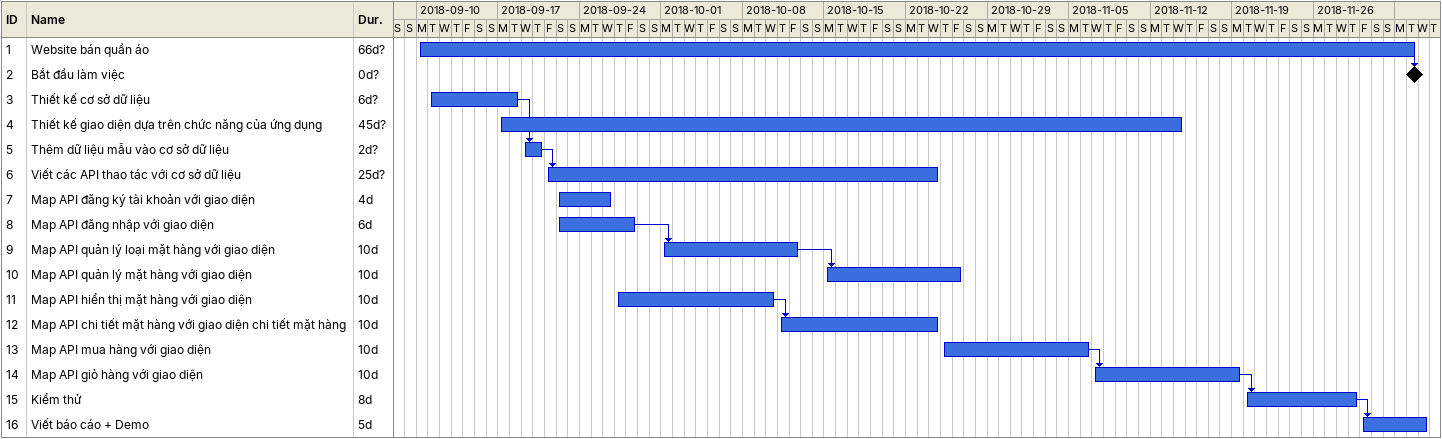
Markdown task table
| ID | Task | Duration | Start | Finish | Predecessors |
|---|---|---|---|---|---|
| 1 | Website bán quần áo | 66d? | 2018-09-10 | 2018-12-04 |  |
| 2 | Bắt đầu làm việc | 0d? | 2018-12-04 | 2018-12-04 | 1 |
| 3 | Thiết kế cơ sở dữ liệu | 6d? | 2018-09-11 | 2018-09-18 |  |
| 4 | Thiết kế giao diện dựa trên chức năng của ứng dụng | 45d? | 2018-09-17 | 2018-11-14 |  |
| 5 | Thêm dữ liệu mẫu vào cơ sở dữ liệu | 2d? | 2018-09-19 | 2018-09-20 | 3 |
| 6 | Viết các API thao tác với cơ sở dữ liệu | 25d? | 2018-09-21 | 2018-10-24 | 5 |
| 7 | Map API đăng ký tài khoản với giao diện | 4d | 2018-09-22 | 2018-09-26 |  |
| 8 | Map API đăng nhập với giao diện | 6d | 2018-09-22 | 2018-09-28 |  |
| 9 | Map API quản lý loại mặt hàng với giao diện | 10d | 2018-10-01 | 2018-10-12 | 8 |
| 10 | Map API quản lý mặt hàng với giao diện | 10d | 2018-10-15 | 2018-10-26 | 9 |
| 11 | Map API hiển thị mặt hàng với giao diện | 10d | 2018-09-27 | 2018-10-10 |  |
| 12 | Map API chi tiết mặt hàng với giao diện chi tiết mặt hàng | 10d | 2018-10-11 | 2018-10-24 | 11 |
| 13 | Map API mua hàng với giao diện | 10d | 2018-10-25 | 2018-11-06 |  |
| 14 | Map API giỏ hàng với giao diện | 10d | 2018-11-07 | 2018-11-19 | 13 |
| 15 | Kiểm thử | 8d | 2018-11-20 | 2018-11-29 | 14 |
| 16 | Viết báo cáo + Demo | 5d | 2018-11-30 | 2018-12-05 | 15 |
